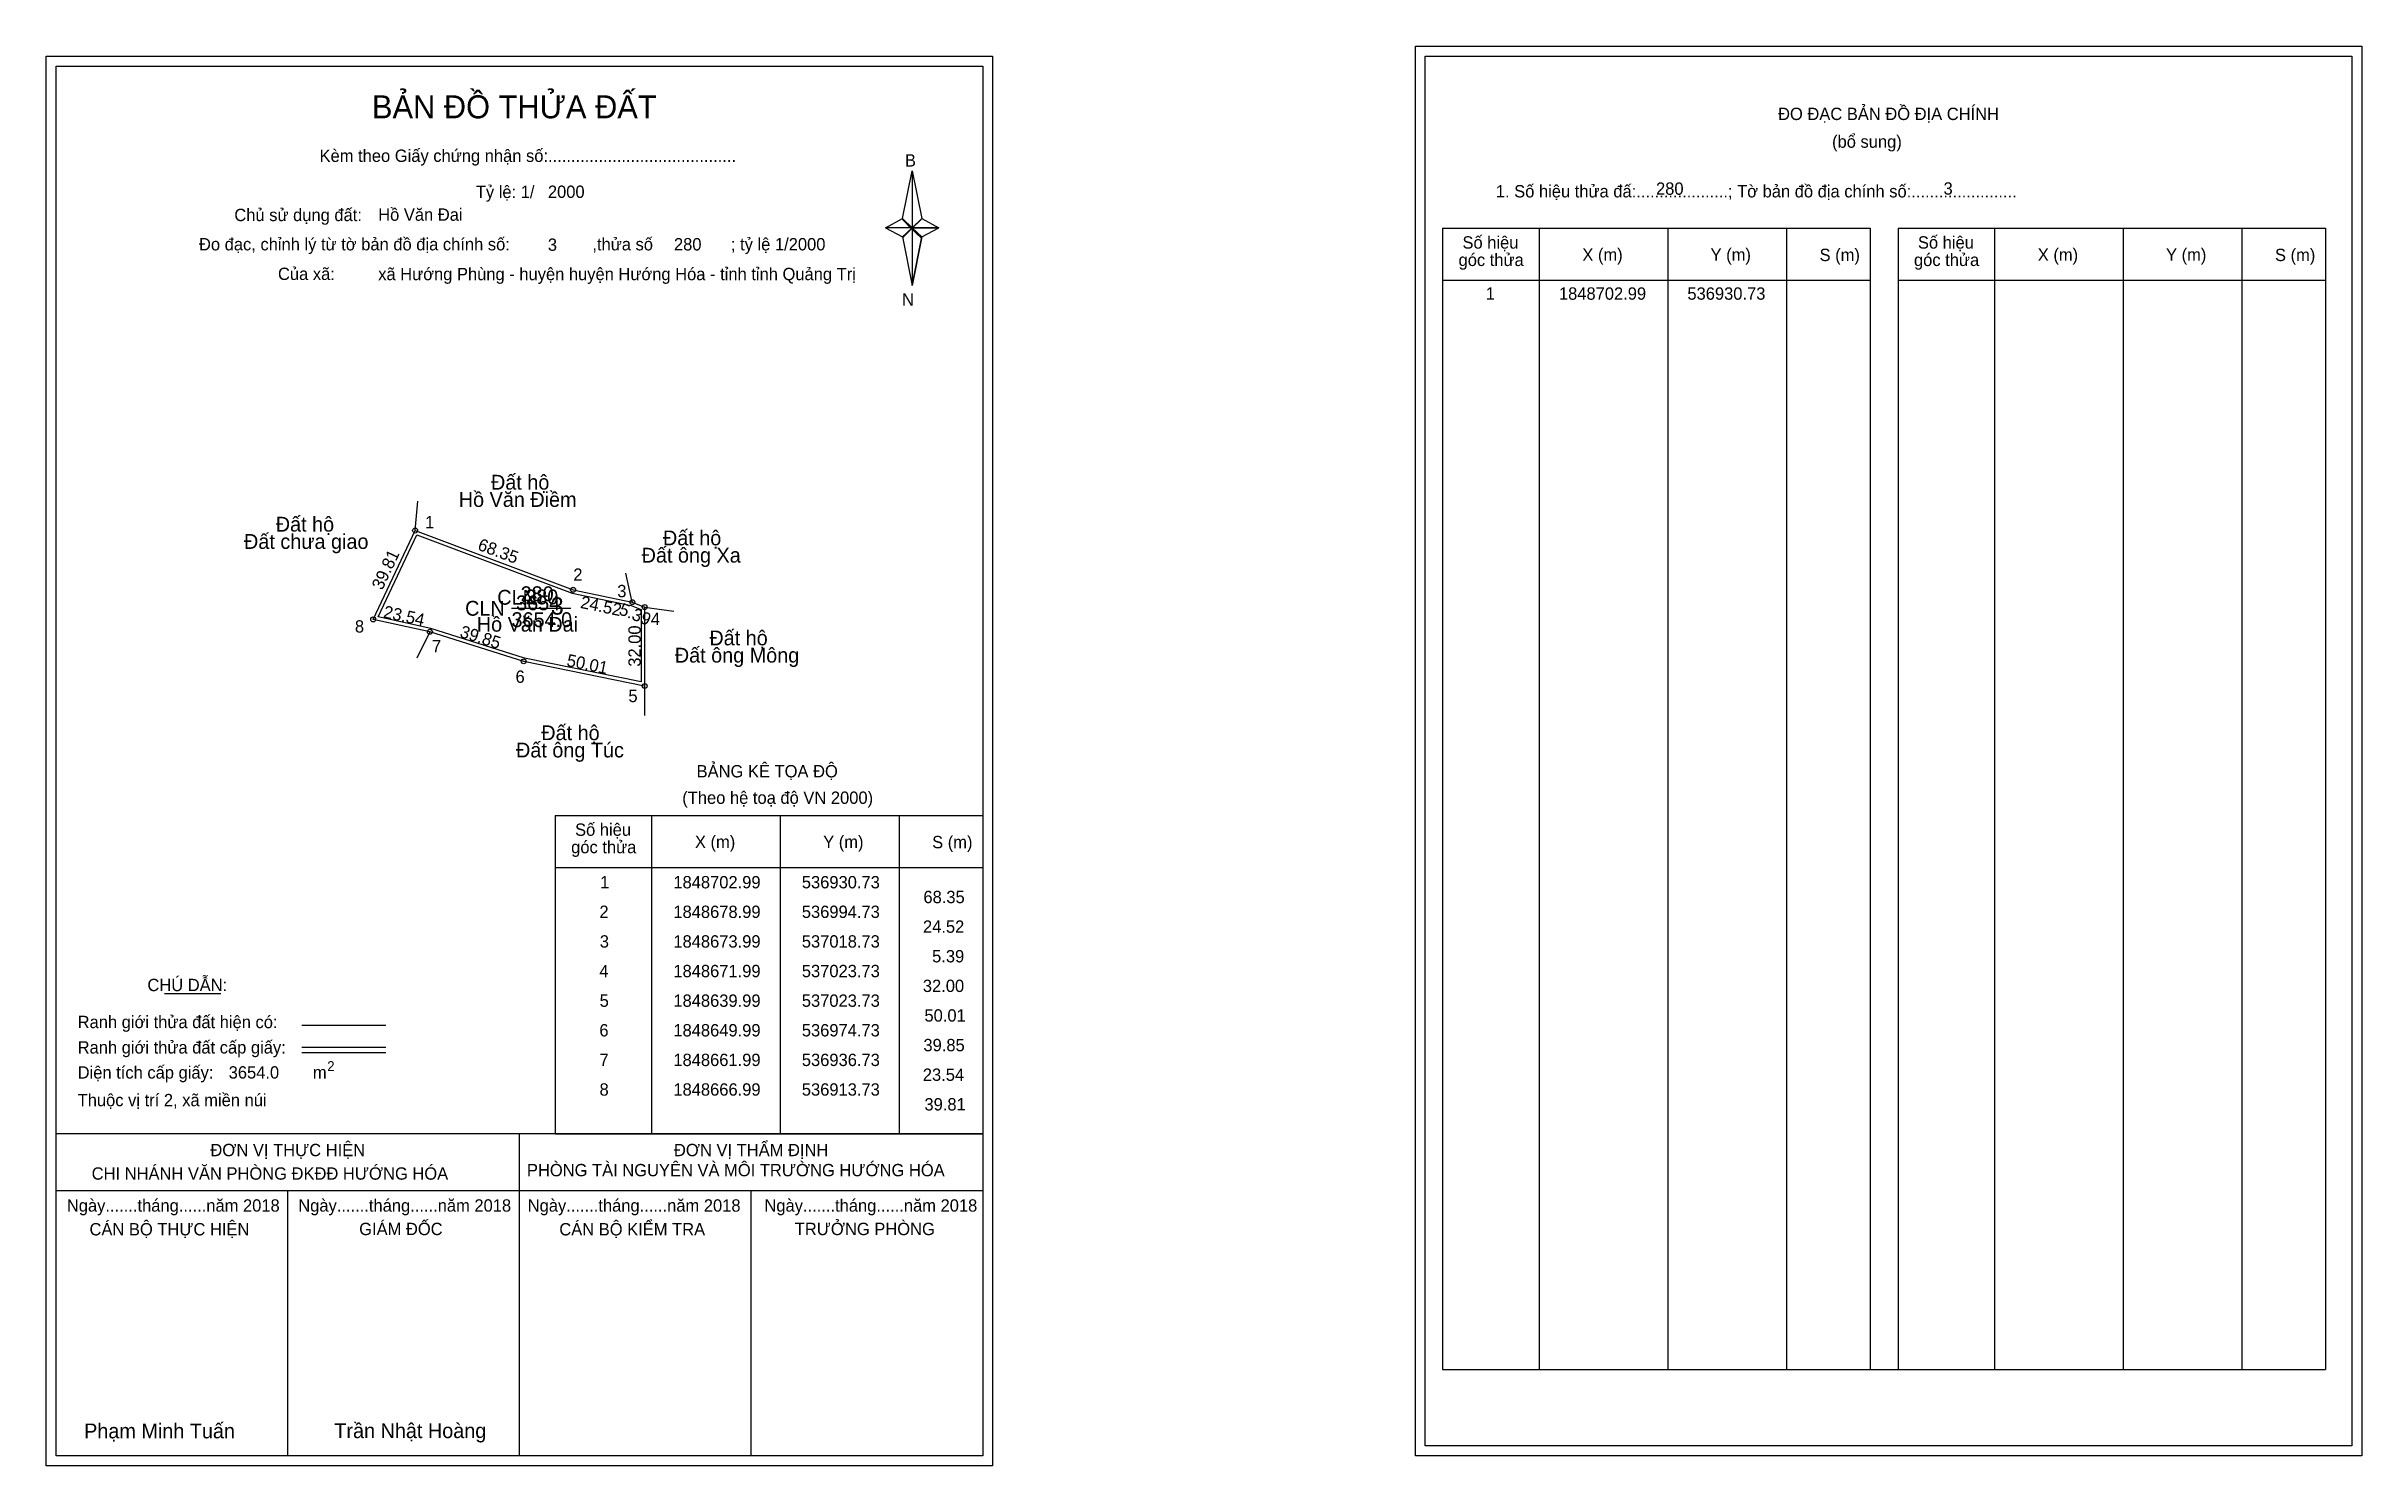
# Model space of a CAD drawing. Extents: x 536781 to 537719, y 1848324 to 1848899.
import ezdxf

# ---------------------------------------------------------------- set-up
doc = ezdxf.new("R2010")
doc.units = 0
for name, color, linetype in [('Level 1', 7, 'Continuous'), ('Level 10', 7, 'Continuous'), ('Level 11', 7, 'Continuous'), ('Level 13', 7, 'Continuous'), ('Level 2', 7, 'Continuous'), ('Level 27', 7, 'Continuous'), ('Level 3', 7, 'Continuous'), ('Level 36', 7, 'Continuous'), ('Level 4', 7, 'Continuous'), ('Level 49', 7, 'Continuous'), ('Level 5', 7, 'Continuous'), ('Level 53', 7, 'Continuous'), ('Level 55', 7, 'Continuous'), ('Level 6', 7, 'Continuous'), ('Level 63', 7, 'Continuous'), ('Level 7', 7, 'Continuous'), ('Level 9', 7, 'Continuous')]:
    doc.layers.add(name, color=color, linetype=linetype)

msp = doc.modelspace()

# ---------------------------------------------------------------- linework, layer by layer
at = {"layer": 'Level 1'}
for p, q in [((536785.32, 1848891.22), (536785.32, 1848891.22)), ((537339.97, 1848895.22), (537339.97, 1848895.22)), ((537128.17, 1848829.45), (537132.1, 1848848.73)), ((537132.1, 1848848.73), (537132.1, 1848825.68)), ((537132.1, 1848848.73), (537136.04, 1848829.45)), ((537121.28, 1848825.68), (537128.17, 1848829.45)), ((537128.17, 1848829.45), (537132.1, 1848825.68)), ((537131.81, 1848825.25), (537128.17, 1848829.01)), ((537132.1, 1848825.68), (537128.17, 1848822)), ((537131.81, 1848825.25), (537128.17, 1848821.56)), ((537128.17, 1848821.56), (537131.81, 1848825.25)), ((537135.74, 1848829.01), (537131.81, 1848825.25)), ((537131.81, 1848825.25), (537135.74, 1848829.01)), ((537135.74, 1848821.56), (537131.81, 1848825.25)), ((537136.04, 1848829.45), (537132.1, 1848825.68)), ((537132.1, 1848825.68), (537132.1, 1848802.28)), ((537132.1, 1848825.68), (537142.92, 1848825.68)), ((537132.1, 1848825.68), (537136.04, 1848822)), ((537136.04, 1848822), (537142.92, 1848825.68)), ((537347.03, 1848825.51), (537520.24, 1848825.51)), ((537386.21, 1848362.98), (537386.21, 1848825.51)), ((537438.36, 1848362.98), (537438.36, 1848825.51)), ((537486.3, 1848825.51), (537486.3, 1848362.98)), ((537520.24, 1848825.51), (537520.24, 1848362.98)), ((537531.55, 1848825.51), (537704.75, 1848825.51)), ((537570.73, 1848362.98), (537570.73, 1848825.51)), ((537622.87, 1848362.98), (537622.87, 1848825.51)), ((537670.82, 1848825.51), (537670.82, 1848362.98)), ((537704.75, 1848825.51), (537704.75, 1848362.98)), ((537128.17, 1848822), (537132.1, 1848802.28)), ((537136.04, 1848822), (537132.1, 1848802.28)), ((537347.03, 1848804.45), (537520.24, 1848804.45)), ((537531.55, 1848804.45), (537704.75, 1848804.45)), ((536987.51, 1848587.56), (537160.71, 1848587.56)), ((537026.69, 1848458.51), (537026.69, 1848587.56)), ((537078.83, 1848458.51), (537078.83, 1848587.56)), ((537126.78, 1848587.56), (537126.78, 1848458.51)), ((536987.51, 1848566.51), (537160.71, 1848566.51)), ((536829.16, 1848515.35), (536851.96, 1848515.35)), ((536884.89, 1848502.54), (536918.91, 1848502.54)), ((536884.89, 1848493.64), (536918.91, 1848493.64)), ((536884.89, 1848491.45), (536918.91, 1848491.45)), ((536998.98, 1848458.51), (536785.32, 1848458.51)), ((537160.71, 1848458.51), (536951.03, 1848458.51)), ((536973.02, 1848328.07), (536973.02, 1848458.51)), ((536987.51, 1848458.51), (537160.71, 1848458.51)), ((537160.72, 1848435.41), (536785.32, 1848435.41)), ((536879.17, 1848328.07), (536879.17, 1848435.41)), ((537066.87, 1848328.07), (537066.87, 1848435.41)), ((537347.03, 1848362.98), (537704.75, 1848362.98)), ((537160.71, 1848328.07), (537160.71, 1848328.07)), ((537715.37, 1848332.07), (537715.37, 1848332.07))]:
    msp.add_line(p, q, dxfattribs=at)
for points in [[(537128.17, 1848829.45), (537132.1, 1848848.73), (537132.1, 1848825.68)], [(537121.28, 1848825.68), (537128.17, 1848822), (537132.1, 1848825.68)], [(537132.1, 1848825.68), (537136.04, 1848829.45), (537142.92, 1848825.68)], [(537132.1, 1848825.68), (537132.1, 1848802.28), (537136.04, 1848822)]]:
    msp.add_lwpolyline(points, close=True, dxfattribs=at)
at = {"layer": 'Level 10'}
for points in [[(537018.73, 1848673.99), (537023.73, 1848671.99), (537023.73, 1848639.99), (536974.73, 1848649.99), (536936.73, 1848661.99), (536913.73, 1848666.99), (536930.73, 1848702.99), (536994.73, 1848678.99)], [(537018.32, 1848672.64), (537022.33, 1848671.04), (537022.33, 1848641.7), (536975.08, 1848651.35), (536937.09, 1848663.34), (536915.75, 1848667.98), (536931.45, 1848701.23), (536994.34, 1848677.64)]]:
    msp.add_lwpolyline(points, close=True, dxfattribs=at)
at = {"layer": 'Level 11'}
for centre in [(536930.73, 1848702.99), (536994.73, 1848678.99), (537018.73, 1848673.99), (537018.73, 1848673.99), (537023.73, 1848671.99), (536913.73, 1848666.99), (536936.73, 1848661.99), (536974.73, 1848649.99), (537023.73, 1848639.99)]:
    msp.add_circle(centre, 1, dxfattribs=at)
at = {"layer": 'Level 27'}
for p, q in [((536930.73, 1848702.99), (536931.88, 1848714.94)), ((537018.73, 1848673.99), (537016.13, 1848685.7)), ((537023.73, 1848671.99), (537035.62, 1848670.34)), ((536936.73, 1848661.99), (536931.44, 1848651.22)), ((537023.73, 1848639.99), (537023.61, 1848627.99))]:
    msp.add_line(p, q, dxfattribs=at)
at = {"layer": 'Level 3'}
for p, q in [((537347.03, 1848825.51), (537347.03, 1848362.98)), ((537531.55, 1848825.51), (537531.55, 1848362.98)), ((536987.51, 1848587.56), (536987.51, 1848458.51))]:
    msp.add_line(p, q, dxfattribs=at)
at = {"layer": 'Level 63'}
for points in [[(537335.97, 1848899.22), (537719.37, 1848899.22), (537719.37, 1848328.07), (537335.97, 1848328.07)], [(536781.32, 1848895.22), (537164.72, 1848895.22), (537164.72, 1848324.07), (536781.32, 1848324.07)], [(536785.32, 1848891.22), (537160.72, 1848891.22), (537160.72, 1848328.07), (536785.32, 1848328.07)], [(537339.97, 1848895.22), (537715.37, 1848895.22), (537715.37, 1848332.07), (537339.97, 1848332.07)]]:
    msp.add_lwpolyline(points, close=True, dxfattribs=at)
at = {"layer": 'Level 9'}
msp.add_line((536969.79, 1848671.49), (536993.87, 1848671.49), dxfattribs=at)

# ---------------------------------------------------------------- texts
at = {"layer": 'Level 1'}
for s, height, p in [('BẢN ĐỒ THỬA ĐẤT', 9.3313, (536913.25, 1848870.03)), ('ĐO ĐẠC BẢN ĐỒ ĐỊA CHÍNH', 5, (537482.92, 1848869.34)), ('(bổ sung)', 5, (537504.8, 1848858.1)), ('Kèm theo Giấy chứng nhận số:.........................................', 5, (536892.02, 1848852.37)), ('B', 5, (537129.19, 1848850.49)), ('1. Số hiệu thửa đấ:....................; Tờ bản đồ địa chính số:.......................', 5, (537368.58, 1848837.98)), ('Chủ sử dụng đất:', 5, (536857.5, 1848828.38)), ('Đo đạc, chỉnh lý từ tờ bản đồ địa chính số:                  ,thửa số                 ; tỷ lệ 1/2000', 5, (536843.18, 1848816.52)), ('góc thửa', 5, (537353.48, 1848810.18)), ('Số hiệu', 5, (537355.06, 1848817.24)), ('X (m)', 5, (537403.63, 1848812.29)), ('Y (m)', 5, (537455.58, 1848812.29)), ('S (m)', 5, (537499.74, 1848812.19)), ('góc thửa', 5, (537537.99, 1848810.18)), ('Số hiệu', 5, (537539.58, 1848817.24)), ('X (m)', 5, (537588.14, 1848812.29)), ('Y (m)', 5, (537640.1, 1848812.29)), ('S (m)', 5, (537684.25, 1848812.19)), ('Của xã:', 5, (536875.18, 1848804.52)), ('N', 5, (537127.99, 1848794.15)), ('BẢNG KÊ TỌA ĐỘ', 5, (537044.78, 1848602.97)), ('(Theo hệ toạ độ VN 2000)', 5, (537038.97, 1848592.25)), ('Số hiệu', 5, (536995.54, 1848579.3)), ('X (m)', 5, (537044.1, 1848574.35)), ('Y (m)', 5, (537096.06, 1848574.35)), ('S (m)', 5, (537140.21, 1848574.25)), ('góc thửa', 5, (536993.96, 1848572.24)), ('CHÚ DẪN:', 5, (536822.28, 1848516.36)), ('Ranh giới thửa đất hiện có:', 5, (536794.02, 1848501.36)), ('Ranh giới thửa đất cấp giấy:', 5, (536794.02, 1848491.08)), ('Diện tích cấp giấy:', 5, (536794.02, 1848480.92)), ('2', 4, (536895.12, 1848483.98)), ('m', 5, (536889.33, 1848480.96)), ('Thuộc vị trí 2, xã miền núi', 5, (536794.02, 1848469.72)), ('ĐƠN VỊ THỰC HIỆN', 5, (536847.79, 1848449.48)), ('ĐƠN VỊ THẨM ĐỊNH', 5, (537035.59, 1848449.48)), ('CHI NHÁNH VĂN PHÒNG ĐKĐĐ HƯỚNG HÓA', 5, (536799.7, 1848439.96)), ('PHÒNG TÀI NGUYÊN VÀ MÔI TRƯỜNG HƯỚNG HÓA', 5, (536976.04, 1848441.34)), ('Ngày.......tháng......năm 2018', 5, (536789.65, 1848427.01)), ('Ngày.......tháng......năm 2018', 5, (536883.4, 1848427.01)), ('Ngày.......tháng......năm 2018', 5, (536976.35, 1848427.01)), ('Ngày.......tháng......năm 2018', 5, (537072.26, 1848427.01)), ('CÁN BỘ THỰC HIỆN', 5, (536798.82, 1848417.38)), ('GIÁM ĐỐC', 5, (536908.08, 1848417.5)), ('CÁN BỘ KIỂM TRA', 5, (536989.16, 1848417.38)), ('TRƯỞNG PHÒNG', 5, (537084.54, 1848417.5)), ('Phạm Minh Tuấn', 6, (536796.64, 1848335.15)), ('Trần Nhật Hoàng', 6, (536898.02, 1848335.25))]:
    msp.add_text(s, height=height, dxfattribs=at).set_placement(p)
at = {"layer": 'Level 11'}
msp.add_text('Tỷ lệ: 1/', height=5, dxfattribs=at).set_placement((536955.33, 1848837.74))
at = {"layer": 'Level 13'}
for s, p in [('CLN', (536951, 1848668.49)), ('280', (536975.34, 1848673.09)), ('3654.0', (536969.8, 1848663.89))]:
    msp.add_text(s, height=6, dxfattribs=at).set_placement(p)
at = {"layer": 'Level 2'}
msp.add_text('Hồ Văn Đai', height=6, dxfattribs=at).set_placement((536955.73, 1848662.03))
at = {"layer": 'Level 3'}
msp.add_text('CLN', height=6, dxfattribs=at).set_placement((536964.02, 1848672.95))
at = {"layer": 'Level 36'}
for s, p in [('Đất hộ', (536961.48, 1848719.58)), ('Hồ Văn Điềm', (536948.43, 1848712.58)), ('Đất chưa giao', (536861.42, 1848695.57)), ('Đất hộ', (536874.28, 1848702.57)), ('Đất hộ', (537031.14, 1848697.01)), ('Đất ông Xa', (537022.51, 1848690.01)), ('Đất ông Mông', (537035.96, 1848649.49)), ('Đất hộ', (537049.95, 1848656.49)), ('Đất ông Túc', (536971.62, 1848611.06)), ('Đất hộ', (536981.85, 1848618.06))]:
    msp.add_text(s, height=6, dxfattribs=at).set_placement(p)
at = {"layer": 'Level 4'}
msp.add_text('280', height=6, dxfattribs=at).set_placement((536973.49, 1848674.39))
at = {"layer": 'Level 49'}
for s, rotation, p in [('39.81', 64.72228, (536917.43, 1848678.57)), ('68.35', 339.44395, (536955.74, 1848695.32)), ('24.52', 348.23171, (536997.4, 1848671.69)), ('5.39', 338.19859, (537012.92, 1848669.2)), ('23.54', 347.73523, (536917.57, 1848667.79)), ('39.85', 342.47443, (536948.52, 1848659.94)), ('32.00', 90, (537022.13, 1848647.81)), ('50.01', 348.46538, (536991.85, 1848648.13))]:
    msp.add_text(s, height=5, rotation=rotation, dxfattribs=at).set_placement(p)
at = {"layer": 'Level 5'}
msp.add_text('3654', height=6, dxfattribs=at).set_placement((536971.66, 1848670.69))
at = {"layer": 'Level 53'}
for s, p in [('1', (537364.48, 1848796.53)), ('1848702.99', (537394.14, 1848796.53)), ('536930.73', (537446.18, 1848796.53)), ('1', (537005.71, 1848558.01)), ('1848702.99', (537035.37, 1848558.01)), ('536930.73', (537087.41, 1848558.01)), ('2', (537005.41, 1848546.01)), ('1848678.99', (537035.37, 1848546.01)), ('536994.73', (537087.41, 1848546.01)), ('68.35', (537136.67, 1848552.01)), ('24.52', (537136.49, 1848540.01)), ('3', (537005.56, 1848534.01)), ('1848673.99', (537035.37, 1848534.01)), ('537018.73', (537087.41, 1848534.01)), ('5.39', (537140.19, 1848528.01)), ('4', (537005.38, 1848522.01)), ('1848671.99', (537035.37, 1848522.01)), ('537023.73', (537087.41, 1848522.01)), ('5', (537005.5, 1848510.01)), ('1848639.99', (537035.37, 1848510.01)), ('537023.73', (537087.41, 1848510.01)), ('32.00', (537136.44, 1848516.01)), ('50.01', (537137.09, 1848504.01)), ('6', (537005.39, 1848498.01)), ('1848649.99', (537035.37, 1848498.01)), ('536974.73', (537087.41, 1848498.01)), ('39.85', (537136.67, 1848492.01)), ('7', (537005.42, 1848486.01)), ('1848661.99', (537035.37, 1848486.01)), ('536936.73', (537087.41, 1848486.01)), ('8', (537005.46, 1848474.01)), ('1848666.99', (537035.37, 1848474.01)), ('536913.73', (537087.41, 1848474.01)), ('23.54', (537136.43, 1848480.01)), ('39.81', (537137.09, 1848468.01))]:
    msp.add_text(s, height=5, dxfattribs=at).set_placement(p)
at = {"layer": 'Level 55'}
for s, height, p in [('279', 0.22, (536930.49, 1848702.77)), ('279', 0.22, (536930.49, 1848702.77)), ('1', 0.8, (536930.51, 1848702.99)), ('0', 0.22, (536930.65, 1848702.77)), ('0', 0.22, (536930.65, 1848702.77)), ('2', 0.8, (536994.46, 1848678.99)), ('279', 0.22, (536994.49, 1848678.77)), ('279', 0.22, (536994.49, 1848678.77)), ('279', 0.22, (537018.49, 1848673.77)), ('279', 0.22, (537018.49, 1848673.77)), ('3', 0.8, (537018.48, 1848673.99)), ('0', 0.22, (537018.65, 1848673.77)), ('8', 0.8, (536913.47, 1848666.99)), ('0', 0.22, (536913.65, 1848666.77)), ('0', 0.22, (536913.65, 1848666.77)), ('4', 0.8, (537023.45, 1848671.99)), ('0', 0.22, (537023.65, 1848671.77)), ('0', 0.22, (537023.65, 1848671.77)), ('7', 0.8, (536936.46, 1848661.99)), ('0', 0.22, (536936.65, 1848661.77)), ('0', 0.22, (536936.65, 1848661.77)), ('0', 0.22, (536936.65, 1848661.77)), ('6', 0.8, (536974.46, 1848649.99)), ('0', 0.22, (536974.65, 1848649.77)), ('5', 0.8, (537023.47, 1848639.99)), ('0', 0.22, (537023.65, 1848639.77)), ('0', 0.22, (537023.65, 1848639.77))]:
    msp.add_text(s, height=height, dxfattribs=at).set_placement(p)
at = {"layer": 'Level 6'}
for s, p in [('2000', (536984.53, 1848837.78)), ('280', (537433.48, 1848839.06)), ('3', (537549.97, 1848839.1)), ('Hồ Văn Đai', (536915.77, 1848828.52)), ('3', (536984.52, 1848816.34)), ('280', (537035.61, 1848816.5)), ('xã Hướng Phùng - huyện huyện Hướng Hóa - tỉnh tỉnh Quảng Trị', (536915.79, 1848804.44)), ('3654.0', (536855.2, 1848480.93))]:
    msp.add_text(s, height=5, dxfattribs=at).set_placement(p)
at = {"layer": 'Level 7'}
msp.add_text('3', height=7, dxfattribs=at).set_placement((536985.72, 1848668.93))
at = {"layer": 'Level 9'}
for s, p in [('1', (536934.76, 1848703.88)), ('2', (536994.82, 1848682.64)), ('3', (537012.64, 1848675.99)), ('8', (536906.35, 1848661.66)), ('4', (537026.21, 1848664.66)), ('7', (536937.57, 1848653.61)), ('6', (536971.42, 1848641.29)), ('5', (537017.15, 1848633.47))]:
    msp.add_text(s, height=5, dxfattribs=at).set_placement(p)

doc.saveas('drawing.dxf')
